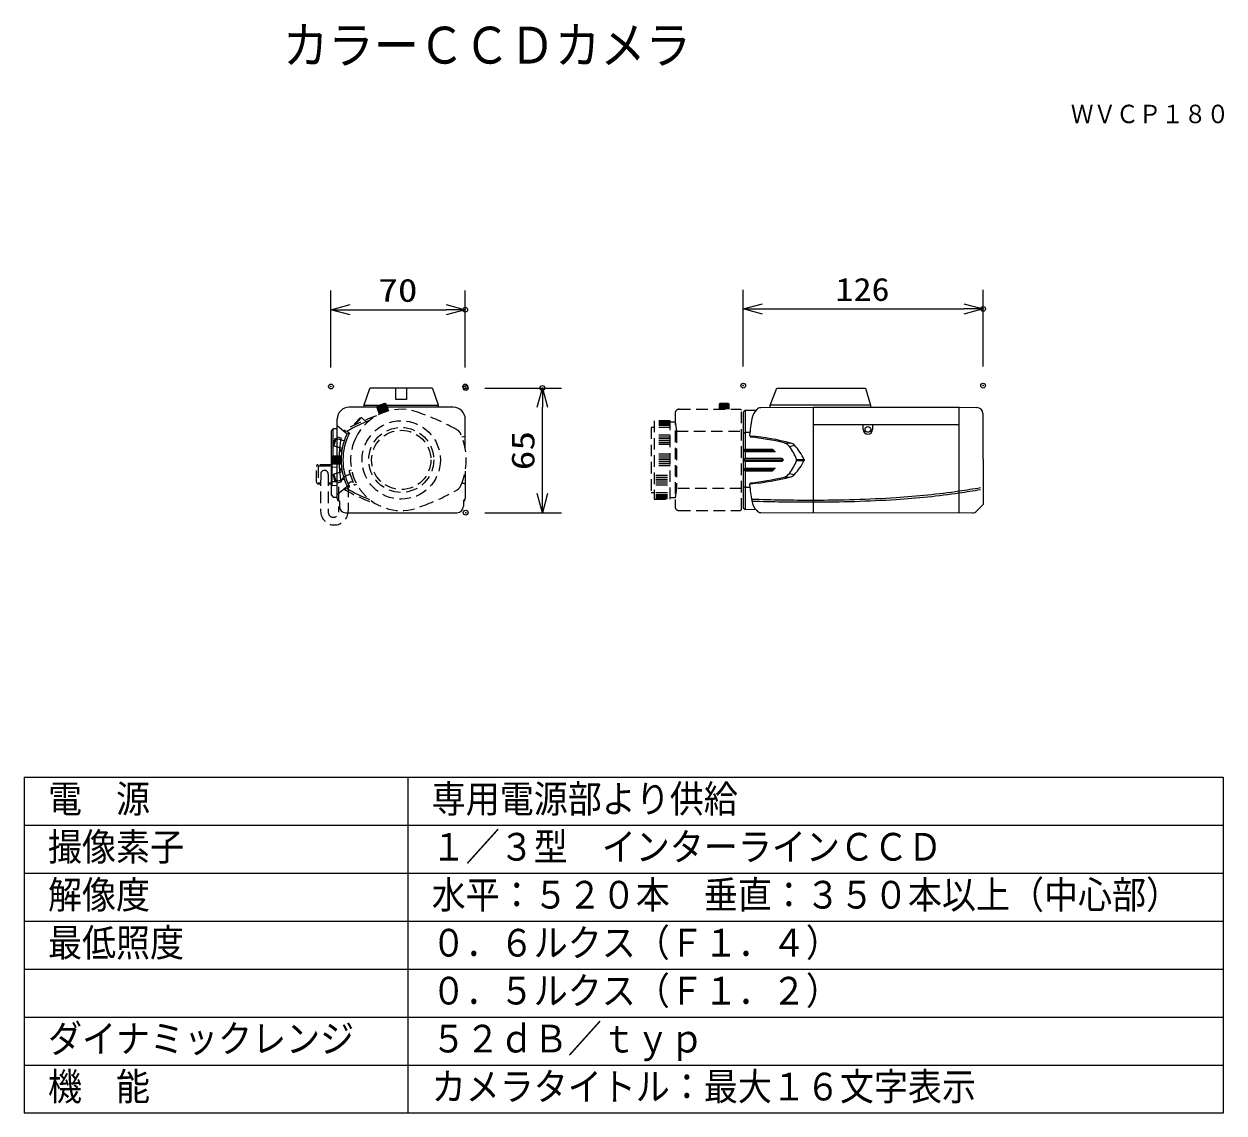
# Model space of a CAD drawing. Units: millimetres on the paper. Extents: x -127 to -2, y 60 to 174.
import ezdxf
from ezdxf.enums import TextEntityAlignment as Align

# ---------------------------------------------------------------- set-up
doc = ezdxf.new("R2010")
doc.units = ezdxf.units.MM
doc.header["$PDMODE"] = 32
doc.header["$PDSIZE"] = 0.5
doc.linetypes.add('DASHED1', pattern=[1.8, 1.2, -0.6])
doc.linetypes.add('DOUBLE_CHAIN1', pattern=[8.8, 5, -1, 0.6, -0.6, 0.6, -1])
for name, color, linetype in [('0-0_MOJI1', 2, 'Continuous'), ('0-1_TOUROKU', 1, 'Continuous'), ('0-2_GAIKEI', 1, 'Continuous'), ('0-3_WAKU', 3, 'Continuous'), ('0-4_DEFPOINTS', 7, 'Continuous')]:
    doc.layers.add(name, color=color, linetype=linetype)
doc.styles.add('ＭＳ ゴシック', font='')
doc.styles.get('ＭＳ ゴシック').set_extended_font_data('MS Gothic')

# ---------------------------------------------------------------- blocks, each defined once
blk = doc.blocks.new('_OPEN30')
at = {"layer": '0-3_WAKU', "color": 7}
blk.add_line((0, 0), (-1, 0), dxfattribs=at)
blk.add_lwpolyline([(-1, 0.2679), (0, 0), (-1, -0.2679)], dxfattribs=at)

msp = doc.modelspace()

# ---------------------------------------------------------------- linework, layer by layer
at = {"layer": '0-2_GAIKEI', "color": 7}
for p, q in [((-90.984, 135.909), (-91.559, 134.184)), ((-90.89, 135.976), (-90.984, 135.909)), ((-84.458, 135.976), (-90.89, 135.976)), ((-88.222, 134.782), (-88.222, 135.976)), ((-87.126, 135.976), (-87.126, 134.782)), ((-84.364, 135.909), (-84.458, 135.976)), ((-83.789, 134.184), (-84.364, 135.909)), ((-49.226, 134.184), (-48.529, 135.976)), ((-48.529, 135.976), (-39.264, 135.976)), ((-39.264, 135.976), (-38.765, 134.184)), ((-90.206, 133.985), (-93.106, 133.985)), ((-91.559, 134.184), (-89.96, 134.184)), ((-91.559, 134.184), (-91.559, 133.985)), ((-89.218, 134.184), (-83.789, 134.184)), ((-82.242, 133.985), (-89.145, 133.985)), ((-87.126, 134.782), (-88.222, 134.782)), ((-83.789, 133.985), (-83.789, 134.184)), ((-50.188, 133.937), (-44.744, 133.985)), ((-38.765, 134.184), (-49.226, 134.184)), ((-49.226, 133.945), (-49.226, 134.184)), ((-44.744, 133.985), (-29.5, 133.985)), ((-44.744, 133.964), (-44.744, 123.045)), ((-38.765, 134.184), (-38.765, 133.985)), ((-29.5, 133.985), (-27.659, 133.968)), ((-29.5, 123.006), (-29.5, 133.964)), ((-94.349, 124.47), (-94.349, 132.772)), ((-80.999, 129.643), (-80.999, 132.742)), ((-52.016, 133.466), (-51.816, 133.667)), ((-52.016, 133.466), (-52.016, 123.504)), ((-51.816, 133.667), (-50.664, 133.677)), ((-27.043, 133.329), (-27.01, 123.833)), ((-94.938, 131.552), (-94.967, 131.482)), ((-94.967, 131.482), (-94.967, 124.848)), ((-94.768, 131.726), (-94.938, 131.552)), ((-94.349, 131.733), (-94.768, 131.726)), ((-94.768, 128.184), (-94.768, 131.717)), ((-52.016, 131.249), (-51.816, 131.373)), ((-51.816, 131.373), (-51.325, 131.373)), ((-51.352, 131.074), (-51.27, 130.867)), ((-80.999, 127.327), (-80.999, 124.47)), ((-51.352, 125.896), (-51.27, 126.104)), ((-94.967, 124.848), (-94.768, 124.605)), ((-94.768, 124.605), (-94.349, 124.597)), ((-94.125, 124.204), (-94.278, 124.357)), ((-94.125, 124.204), (-94.125, 123.658)), ((-81.198, 124.204), (-81.045, 124.357)), ((-81.198, 124.102), (-81.046, 124.255)), ((-81.198, 124.204), (-81.198, 123.658)), ((-81.046, 124.255), (-80.999, 124.47)), ((-93.452, 122.985), (-81.871, 122.985)), ((-52.016, 123.504), (-51.816, 123.303)), ((-50.698, 123.293), (-51.816, 123.303)), ((-50.188, 123.008), (-28.129, 122.972)), ((-27.689, 123.154), (-27.01, 123.833))]:
    msp.add_line(p, q, dxfattribs=at)
at = {"layer": '0-2_GAIKEI', "color": 3}
for p, q in [((-78.953, 135.985), (-70.953, 135.985)), ((-72.953, 124.985), (-72.953, 133.985)), ((-78.953, 122.985), (-70.953, 122.985))]:
    msp.add_line(p, q, dxfattribs=at)
at = {"layer": '0-2_GAIKEI'}
for p, q in [((-89.27, 134.328), (-90.207, 133.987)), ((-90.207, 133.987), (-90.147, 134.116)), ((-89.94, 133.254), (-90.207, 133.987)), ((-90.147, 134.116), (-89.399, 134.388)), ((-90.145, 134.011), (-89.879, 133.282)), ((-90.07, 134.037), (-89.807, 133.315)), ((-90.006, 134.061), (-89.745, 133.342)), ((-89.974, 134.073), (-89.712, 133.356)), ((-89.907, 134.097), (-89.647, 133.382)), ((-89.86, 134.114), (-89.601, 133.401)), ((-89.797, 134.138), (-89.537, 133.426)), ((-89.681, 134.179), (-89.423, 133.467)), ((-89.618, 134.202), (-89.358, 133.489)), ((-89.571, 134.219), (-89.311, 133.504)), ((-89.505, 134.243), (-89.244, 133.526)), ((-89.473, 134.255), (-89.21, 133.536)), ((-89.409, 134.278), (-89.145, 133.556)), ((-89.399, 134.388), (-89.27, 134.328)), ((-89.334, 134.305), (-89.069, 133.577)), ((-89.27, 134.328), (-89.003, 133.595)), ((-52.315, 133.765), (-52.215, 133.665)), ((-51.816, 133.667), (-51.816, 129.62)), ((-94.349, 132.072), (-93.326, 131.214)), ((-93.671, 131.503), (-93.324, 131.473)), ((-93.324, 131.473), (-93.078, 131.265)), ((-44.744, 132.171), (-29.5, 132.171)), ((-44.744, 132.171), (-29.5, 132.171)), ((-39.523, 131.673), (-39.523, 132.171)), ((-39.423, 132.171), (-38.626, 132.171)), ((-38.526, 131.673), (-38.526, 132.171)), ((-94.349, 130.901), (-93.982, 130.791)), ((-93.326, 131.214), (-93.078, 131.265)), ((-81.339, 130.886), (-80.999, 130.975)), ((-47.766, 130.264), (-47.049, 130.237)), ((-94.847, 128.884), (-94.946, 128.784)), ((-93.95, 128.884), (-94.847, 128.884)), ((-94.126, 129.342), (-93.919, 129.481)), ((-93.919, 129.481), (-94.11, 129.62)), ((-51.816, 129.62), (-52.016, 129.481)), ((-51.816, 129.342), (-52.016, 129.481)), ((-48.967, 129.481), (-52.016, 129.481)), ((-51.816, 129.62), (-48.967, 129.62)), ((-51.816, 129.342), (-51.816, 128.625)), ((-48.688, 129.342), (-51.816, 129.342)), ((-48.967, 129.62), (-48.967, 129.481)), ((-48.967, 129.62), (-48.688, 129.342)), ((-48.967, 129.481), (-48.688, 129.342)), ((-47.205, 129.889), (-46.673, 130.01)), ((-94.946, 128.784), (-94.946, 128.187)), ((-94.946, 128.187), (-94.847, 128.087)), ((-94.867, 125.792), (-94.867, 128.189)), ((-94.867, 127.76), (-94.349, 127.748)), ((-93.95, 128.843), (-94.847, 128.843)), ((-93.95, 128.804), (-94.847, 128.804)), ((-93.95, 128.752), (-94.847, 128.752)), ((-93.95, 128.688), (-94.847, 128.688)), ((-93.95, 128.612), (-94.847, 128.612)), ((-93.95, 128.524), (-94.847, 128.524)), ((-94.847, 128.448), (-93.95, 128.448)), ((-94.847, 128.359), (-93.95, 128.359)), ((-94.847, 128.283), (-93.95, 128.283)), ((-94.847, 128.219), (-93.95, 128.219)), ((-94.847, 128.167), (-93.95, 128.167)), ((-94.847, 128.128), (-93.95, 128.128)), ((-93.919, 127.488), (-94.126, 127.628)), ((-51.816, 128.625), (-52.016, 128.485)), ((-52.016, 128.485), (-47.832, 128.485)), ((-52.016, 128.485), (-51.816, 128.345)), ((-52.016, 127.488), (-51.816, 127.628)), ((-47.971, 128.625), (-51.816, 128.625)), ((-51.816, 128.345), (-47.971, 128.345)), ((-51.816, 128.345), (-51.816, 127.628)), ((-51.816, 127.628), (-48.688, 127.628)), ((-48.688, 127.628), (-48.967, 127.488)), ((-48.688, 127.628), (-48.967, 127.349)), ((-47.971, 128.625), (-47.971, 128.345)), ((-47.832, 128.485), (-47.971, 128.625)), ((-47.971, 128.345), (-47.832, 128.485)), ((-46.465, 128.559), (-45.66, 128.528)), ((-46.465, 128.411), (-45.66, 128.442)), ((-45.66, 128.528), (-45.66, 128.442)), ((-94.11, 127.349), (-93.919, 127.488)), ((-52.016, 127.488), (-48.967, 127.488)), ((-48.967, 127.488), (-48.967, 127.349)), ((-47.766, 126.706), (-47.049, 126.733)), ((-47.205, 127.081), (-46.673, 126.959)), ((-94.867, 126.221), (-94.349, 126.233)), ((-94.349, 125.819), (-94.867, 125.792)), ((-93.982, 126.18), (-94.349, 126.068)), ((-94.349, 124.898), (-93.326, 125.757)), ((-93.671, 125.467), (-93.324, 125.498)), ((-93.326, 125.757), (-93.078, 125.705)), ((-93.324, 125.498), (-93.078, 125.705)), ((-92.894, 126.201), (-92.729, 126.236)), ((-81.339, 126.083), (-80.999, 125.995)), ((-80.999, 125.995), (-81.339, 126.083)), ((-52.215, 123.305), (-52.315, 123.205))]:
    msp.add_line(p, q, dxfattribs=at)
at = {"layer": '0-2_GAIKEI', "linetype": 'DASHED1'}
for p, q in [((-54.506, 134.328), (-54.407, 134.388)), ((-53.509, 134.328), (-54.506, 134.328)), ((-54.506, 133.765), (-54.506, 134.328)), ((-54.44, 133.765), (-54.44, 134.328)), ((-54.407, 134.388), (-53.61, 134.388)), ((-54.361, 133.765), (-54.361, 134.328)), ((-54.292, 133.765), (-54.292, 134.328)), ((-54.257, 133.765), (-54.257, 134.328)), ((-54.187, 133.765), (-54.187, 134.328)), ((-54.137, 133.765), (-54.137, 134.328)), ((-54.069, 133.765), (-54.069, 134.328)), ((-54.009, 134.328), (-54.009, 133.765)), ((-53.948, 134.328), (-53.948, 133.765)), ((-53.879, 134.328), (-53.879, 133.765)), ((-53.829, 134.328), (-53.829, 133.765)), ((-53.759, 134.328), (-53.759, 133.765)), ((-53.724, 134.328), (-53.724, 133.765)), ((-53.656, 134.328), (-53.656, 133.765)), ((-53.61, 134.388), (-53.509, 134.328)), ((-53.577, 134.328), (-53.577, 133.765)), ((-53.509, 134.328), (-53.509, 133.765)), ((-59.125, 133.351), (-59.125, 123.619)), ((-58.711, 133.765), (-52.315, 133.765)), ((-52.215, 123.305), (-52.215, 133.665)), ((-61.616, 131.872), (-61.616, 125.097)), ((-61.318, 131.872), (-61.616, 131.872)), ((-61.318, 132.57), (-61.318, 124.4)), ((-59.623, 132.57), (-61.318, 132.57)), ((-59.623, 132.488), (-61.118, 132.488)), ((-59.623, 132.407), (-61.118, 132.407)), ((-59.623, 132.326), (-61.118, 132.326)), ((-59.623, 132.204), (-61.118, 132.204)), ((-59.623, 132.071), (-61.118, 132.071)), ((-59.623, 131.872), (-61.118, 131.872)), ((-59.623, 124.4), (-59.623, 132.57)), ((-59.125, 132.42), (-59.623, 132.42)), ((-59.125, 132.452), (-58.966, 131.474)), ((-58.966, 131.474), (-58.966, 125.496)), ((-58.966, 131.474), (-52.215, 131.474)), ((-59.623, 131.076), (-61.118, 131.076)), ((-59.623, 130.876), (-61.118, 130.876)), ((-59.623, 130.677), (-61.118, 130.677)), ((-59.623, 130.477), (-61.118, 130.477)), ((-59.623, 130.278), (-61.118, 130.278)), ((-59.623, 130.079), (-61.118, 130.079)), ((-59.623, 129.083), (-61.118, 129.083)), ((-59.623, 128.884), (-61.118, 128.884)), ((-96.521, 126.194), (-96.521, 127.787)), ((-94.967, 127.987), (-96.322, 127.987)), ((-96.271, 127.887), (-96.322, 127.837)), ((-96.322, 127.837), (-96.322, 126.144)), ((-96.271, 127.887), (-94.967, 127.887)), ((-59.623, 128.684), (-61.118, 128.684)), ((-59.623, 128.485), (-61.118, 128.485)), ((-59.623, 128.285), (-61.118, 128.285)), ((-59.623, 128.086), (-61.118, 128.086)), ((-59.623, 127.887), (-61.118, 127.887)), ((-96.072, 126.99), (-96.075, 123.139)), ((-95.275, 126.99), (-95.277, 123.027)), ((-93.101, 127.267), (-92.628, 125.955)), ((-93.098, 126.956), (-93.01, 126.99)), ((-93.042, 127.394), (-92.854, 127.462)), ((-61.118, 126.891), (-59.623, 126.891)), ((-61.118, 126.692), (-59.623, 126.692)), ((-61.118, 126.493), (-59.623, 126.493)), ((-96.322, 126.144), (-96.271, 126.094)), ((-96.322, 125.995), (-96.072, 125.995)), ((-96.271, 126.094), (-96.072, 126.094)), ((-95.275, 126.094), (-94.967, 126.094)), ((-95.275, 125.995), (-94.967, 125.995)), ((-94.229, 125.43), (-94.229, 123.027)), ((-93.209, 125.811), (-93.209, 123.139)), ((-92.5, 125.895), (-92.312, 125.962)), ((-61.118, 126.294), (-59.623, 126.294)), ((-61.118, 126.094), (-59.623, 126.094)), ((-61.118, 125.895), (-59.623, 125.895)), ((-61.616, 125.097), (-61.318, 125.097)), ((-61.318, 124.4), (-59.623, 124.4)), ((-61.118, 125.097), (-59.623, 125.097)), ((-61.118, 124.898), (-59.623, 124.898)), ((-61.118, 124.765), (-59.623, 124.765)), ((-61.118, 124.644), (-59.623, 124.644)), ((-61.118, 124.563), (-59.623, 124.563)), ((-61.118, 124.482), (-59.623, 124.482)), ((-59.125, 124.55), (-59.623, 124.55)), ((-58.711, 123.205), (-52.315, 123.205))]:
    msp.add_line(p, q, dxfattribs=at)
at = {"layer": '0-2_GAIKEI', "linetype": 'DOUBLE_CHAIN1'}
for p, q in [((-92.501, 132.295), (-91.968, 132.887)), ((-91.827, 132.894), (-92.494, 132.155)), ((-91.968, 132.887), (-91.827, 132.894)), ((-91.827, 132.894), (-91.247, 132.373)), ((-92.494, 132.155), (-92.501, 132.295)), ((-94.622, 130.655), (-94.776, 130.079)), ((-94.499, 130.726), (-94.706, 129.956)), ((-94.499, 130.726), (-94.622, 130.655)), ((-93.633, 130.494), (-94.499, 130.726)), ((-94.776, 130.079), (-94.706, 129.956)), ((-94.706, 129.956), (-93.84, 129.725)), ((-94.706, 127.014), (-94.776, 126.891)), ((-94.776, 126.891), (-94.622, 126.314)), ((-93.84, 127.246), (-94.706, 127.014)), ((-94.706, 127.014), (-94.499, 126.243)), ((-94.499, 126.243), (-93.633, 126.476)), ((-94.622, 126.314), (-94.499, 126.243))]:
    msp.add_line(p, q, dxfattribs=at)
at = {"layer": '0-2_GAIKEI'}
for points in [[(-94.847, 128.884), (-94.847, 128.087), (-93.95, 128.087)], [(-52.016, 127.488), (-51.816, 127.349), (-51.816, 123.303)], [(-51.816, 127.349), (-48.967, 127.349), (-51.816, 127.349)], [(-51.325, 125.596), (-51.816, 125.596), (-52.016, 125.72)]]:
    msp.add_lwpolyline(points, dxfattribs=at)
at = {"layer": '0-2_GAIKEI', "linetype": 'DASHED1'}
msp.add_lwpolyline([(-52.215, 125.496), (-58.966, 125.496), (-59.125, 124.518)], dxfattribs=at)
at = {"layer": '0-2_GAIKEI', "color": 7}
msp.add_lwpolyline([(-94.125, 124.102), (-94.277, 124.255), (-94.324, 124.47)], dxfattribs=at)
at = {"layer": '0-2_GAIKEI', "linetype": 'DASHED1'}
for centre, radius in [((-87.674, 128.485), 4.085), ((-87.674, 128.485), 3.387), ((-87.675, 128.485), 3.089)]:
    msp.add_circle(centre, radius, dxfattribs=at)
at = {"layer": '0-2_GAIKEI'}
msp.add_circle((-39.025, 131.673), 0.299, dxfattribs=at)
at = {"layer": '0-2_GAIKEI', "color": 7}
for centre, radius, start, end in [((-93.106, 132.742), 1.242, 90, 180), ((-82.242, 132.742), 1.242, 0, 90), ((-50.184, 133.322), 0.595, 90.38905, 136.80977), ((-27.665, 133.327), 0.621, 0.2024, 89.48482), ((-37.166, 129.976), 14.229, 168.7378, 175.57121), ((-49.164, 132.361), 1.996, 136.75027, 168.63563), ((-53.564, 107.044), 23.933, 75.98587, 84.49936), ((-48.004, 129.301), 0.992, 36.34271, 76.0922), ((-52.013, 126.343), 5.973, 21.77345, 36.41401), ((-52.013, 130.627), 5.973, 323.58599, 338.22655), ((-46.657, 128.485), 0.206, 339.01214, 20.98786), ((-53.564, 149.925), 23.933, 275.50064, 284.01413), ((-48.004, 127.669), 0.992, 283.9078, 323.65729), ((-37.166, 126.995), 14.229, 184.42879, 191.2622), ((-49.016, 124.621), 2.143, 190.87641, 221.63956), ((-93.452, 123.658), 0.673, 180, 270), ((-81.871, 123.658), 0.673, 270, 0), ((-50.184, 123.604), 0.595, 223.19023, 269.61095), ((-28.128, 123.593), 0.621, 269.90649, 315)]:
    msp.add_arc(centre, radius, start, end, dxfattribs=at)
at = {"layer": '0-2_GAIKEI', "linetype": 'DASHED1'}
for centre, radius, start, end in [((-83.565, 114.279), 19.969, 109.5314, 120.40516), ((-87.674, 128.485), 5.28, 64.97543, 154.97441), ((-94.041, 109.83), 24.968, 60.85034, 69.85076), ((-58.711, 133.351), 0.414, 90, 180), ((-82.364, 130.766), 0.995, 23.19985, 60.85502), ((-87.674, 128.485), 5.28, 154.97561, 295.02439), ((-87.669, 128.485), 6.769, 336.74266, 23.25734), ((-96.322, 127.787), 0.199, 89.9641, 180.0359), ((-95.674, 126.991), 0.398, 359.94876, 180.05124), ((-92.635, 125.431), 1.594, 106.87006, 180.01844), ((-93.008, 127.301), 0.0993, 109.88712, 199.9737), ((-96.322, 126.194), 0.199, 179.9641, 270.0359), ((-83.558, 142.713), 19.993, 239.61153, 250.47151), ((-92.812, 125.812), 0.397, 101.85301, 180.10164), ((-92.534, 125.988), 0.0995, 199.79997, 289.79778), ((-93.995, 147.034), 24.852, 290.13285, 299.17553), ((-82.364, 126.204), 0.995, 299.14498, 336.80015), ((-94.642, 123.139), 1.433, 180.0214, 359.9786), ((-94.753, 123.028), 0.524, 180.07806, 359.92194), ((-58.711, 123.619), 0.414, 180, 270)]:
    msp.add_arc(centre, radius, start, end, dxfattribs=at)
at = {"layer": '0-2_GAIKEI'}
for centre, radius, start, end in [((-83.617, 114.376), 19.66, 111.96634, 119.59028), ((-39.025, 131.673), 0.498, 180, 0), ((-78.246, 128.485), 15.904, 171.66436, 188.33564), ((-87.675, 128.485), 6.275, 154.22834, 205.77166), ((-87.675, 128.485), 6.077, 152.77673, 207.22327), ((-53.23, 107.126), 23.923, 75.04202, 85.27928), ((-47.254, 129.471), 0.793, 42.88156, 75.42746), ((-51.051, 125.932), 5.983, 25.71692, 42.97653), ((-51.051, 131.038), 5.983, 317.02347, 334.28308), ((-53.23, 149.844), 23.923, 274.72072, 284.95798), ((-47.254, 127.499), 0.793, 284.57254, 317.11844), ((-83.617, 142.593), 19.66, 240.40971, 248.03366), ((-41.049, 204.108), 79.692, 273.56903, 278.33237), ((-41.085, 207.363), 82.917, 278.03151, 279.5775), ((-43.248, 220.527), 96.456, 278.19408, 279.52325), ((-44.721, 324.545), 200.244, 268.15823, 269.99337), ((-44.776, 321.923), 197.821, 268.16302, 270.00937), ((-44.754, 263.855), 139.555, 270.00392, 273.56013), ((-44.72, 262.969), 138.867, 269.99011, 273.56895), ((-41.033, 203.953), 79.736, 273.56414, 278.316)]:
    msp.add_arc(centre, radius, start, end, dxfattribs=at)
at = {"layer": '0-3_WAKU'}
for p, q in [((-94.999, 138.141), (-94.999, 146.141)), ((-80.999, 138.141), (-80.999, 146.141)), ((-52.016, 138.236), (-52.016, 146.236)), ((-27.016, 138.236), (-27.016, 146.236)), ((-92.999, 144.141), (-82.999, 144.141)), ((-50.016, 144.236), (-29.016, 144.236))]:
    msp.add_line(p, q, dxfattribs=at)
at = {"layer": '0-3_WAKU', "color": 4}
for p, q in [((-127, 95.393), (-2, 95.393)), ((-127, 95.393), (-127, 60.393)), ((-87, 95.393), (-87, 60.393)), ((-2, 95.393), (-2, 60.393)), ((-2, 60.393), (-127, 60.393))]:
    msp.add_line(p, q, dxfattribs=at)
at = {"layer": '0-3_WAKU', "color": 1}
for p, q in [((-127, 90.393), (-2, 90.393)), ((-127, 85.393), (-2, 85.393)), ((-127, 80.393), (-2, 80.393)), ((-127, 75.393), (-2, 75.393)), ((-127, 70.393), (-2, 70.393)), ((-127, 65.393), (-2, 65.393))]:
    msp.add_line(p, q, dxfattribs=at)
at = {"layer": '0-3_WAKU', "color": 7}
for p in [(-80.953, 135.985), (-72.953, 135.985), (-80.953, 122.985)]:
    msp.add_point(p, dxfattribs=at)
at = {"layer": '0-4_DEFPOINTS'}
for p in [(-80.999, 144.141), (-27.016, 144.236), (-94.999, 136.141), (-80.999, 136.141), (-52.016, 136.236), (-27.016, 136.236)]:
    msp.add_point(p, dxfattribs=at)

# ---------------------------------------------------------------- block references
at = {"layer": '0-2_GAIKEI', "xscale": 2, "yscale": 2}
for p, rotation in [((-72.953, 135.985), 90), ((-72.953, 122.985), 270)]:
    msp.add_blockref('_OPEN30', p, dxfattribs=dict(at, rotation=rotation))
at = {"layer": '0-3_WAKU', "xscale": 2, "yscale": 2, "rotation": 180}
for p in [(-94.999, 144.141), (-52.016, 144.236)]:
    msp.add_blockref('_OPEN30', p, dxfattribs=at)
at = {"layer": '0-3_WAKU', "xscale": 2, "yscale": 2}
for p in [(-80.999, 144.141), (-27.016, 144.236)]:
    msp.add_blockref('_OPEN30', p, dxfattribs=at)

# ---------------------------------------------------------------- texts
at = {"layer": '0-0_MOJI1', "style": 'ＭＳ ゴシック', "width": 0.9}
for s, height, p in [('カラーＣＣＤカメラ', 3.849, (-100, 168.653)), ('電\u3000源', 2.889, (-124.5, 90.838)), ('専用電源部より供給', 2.889, (-84.5, 90.838)), ('撮像素子', 2.889, (-124.5, 85.838)), ('１／３型\u3000インターラインＣＣＤ', 2.889, (-84.5, 85.838)), ('水平：５２０本\u3000垂直：３５０本以上（中心部）', 2.889, (-84.5, 80.838)), ('解像度', 2.889, (-124.5, 80.838)), ('０．６ルクス（Ｆ１．４）', 2.889, (-84.5, 75.838)), ('最低照度', 2.889, (-124.5, 75.838)), ('０．５ルクス（Ｆ１．２）', 2.889, (-84.5, 70.838)), ('ダイナミックレンジ', 2.889, (-124.5, 65.838)), ('５２ｄＢ／ｔｙｐ', 2.889, (-84.5, 65.838)), ('機\u3000能', 2.889, (-124.5, 60.838)), ('カメラタイトル：最大１６文字表示', 2.889, (-84.5, 60.838))]:
    msp.add_text(s, height=height, dxfattribs=at).set_placement(p, align=Align.BOTTOM_LEFT)
at = {"layer": '0-1_TOUROKU', "style": 'ＭＳ ゴシック', "width": 0.9}
msp.add_text('ＷＶＣＰ１８０', height=1.921, dxfattribs=at).set_placement((-17.867, 163.023), align=Align.BOTTOM_LEFT)
at = {"layer": '0-2_GAIKEI', "color": 3, "style": 'ＭＳ ゴシック', "width": 1.25}
msp.add_text('65', height=2.405, rotation=90, dxfattribs=at).set_placement((-73.063, 127.418), align=Align.BOTTOM_LEFT)
at = {"layer": '0-3_WAKU', "style": 'ＭＳ ゴシック'}
for s, width, p in [('70', 1.25, (-90.066, 144.251)), ('126', 1.15, (-42.403, 144.346))]:
    msp.add_text(s, height=2.405, dxfattribs=dict(at, width=width)).set_placement(p, align=Align.BOTTOM_LEFT)

doc.saveas('drawing.dxf')
